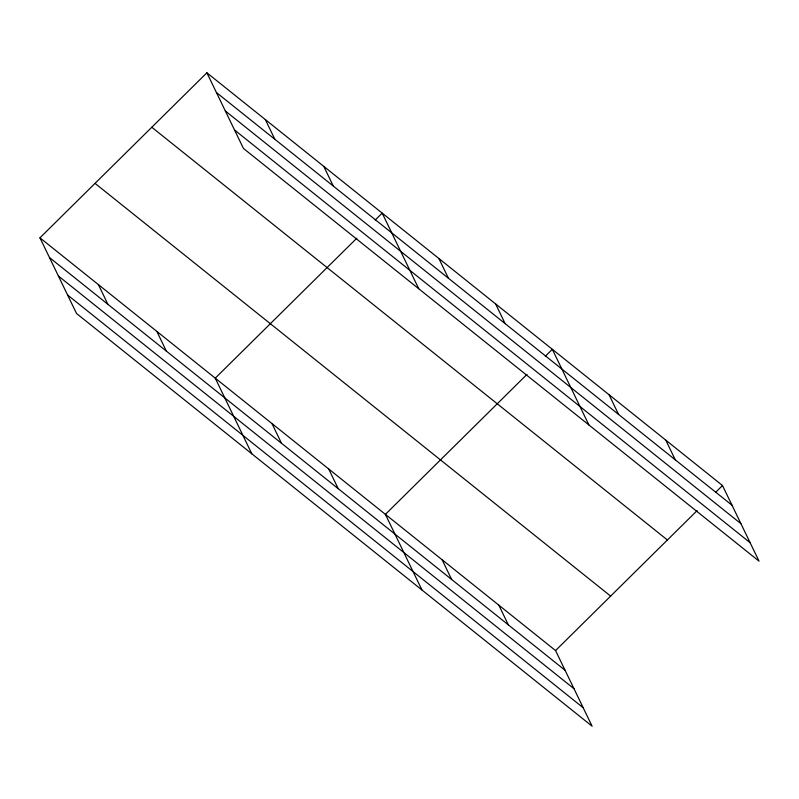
<?xml version="1.0" encoding="UTF-8"?>
<svg xmlns="http://www.w3.org/2000/svg" width="799" height="799" viewBox="0 0 799 799"><rect width="100%" height="100%" fill="white"/><g stroke="black" fill="none" stroke-linecap="round" stroke-linejoin="round"><path stroke-width="1.2" d="M39.95 237.832L555.555 650.566L592.119 726.211L76.514 313.478L39.95 237.832L206.881 72.789L722.486 485.522L759.05 561.168L243.445 148.434L206.881 72.789M356.823 238.192L215.251 378.167L251.825 453.812M375.19 220.035L382.182 213.113L418.756 288.759M526.98 374.391L385.398 514.366L421.972 590.012M545.337 356.234L552.339 349.323L588.903 424.968M555.555 650.566L697.128 510.591M715.485 492.444L722.486 485.522M216.409 92.504L732.014 505.238M225.338 110.961L740.933 523.695M234.526 129.977L750.131 542.711M151.79 127.251L667.395 539.984M95.041 183.37L610.636 596.104M49.478 257.548L565.083 670.281M58.407 276.005L574.002 688.738M67.595 295.021L583.2 707.754M665.767 440.119L675.295 459.834M609.048 394.726L618.586 414.441M495.62 303.92L505.148 323.635M438.901 258.516L448.429 278.232M323.755 166.342L333.283 186.057M265.318 119.56L274.846 139.276M498.836 605.173L508.364 624.888M442.117 559.769L451.645 579.485M328.689 468.963L338.217 488.678M271.97 423.56L281.498 443.285M156.824 331.385L166.352 351.101M98.387 284.614L107.915 304.329"/></g></svg>
